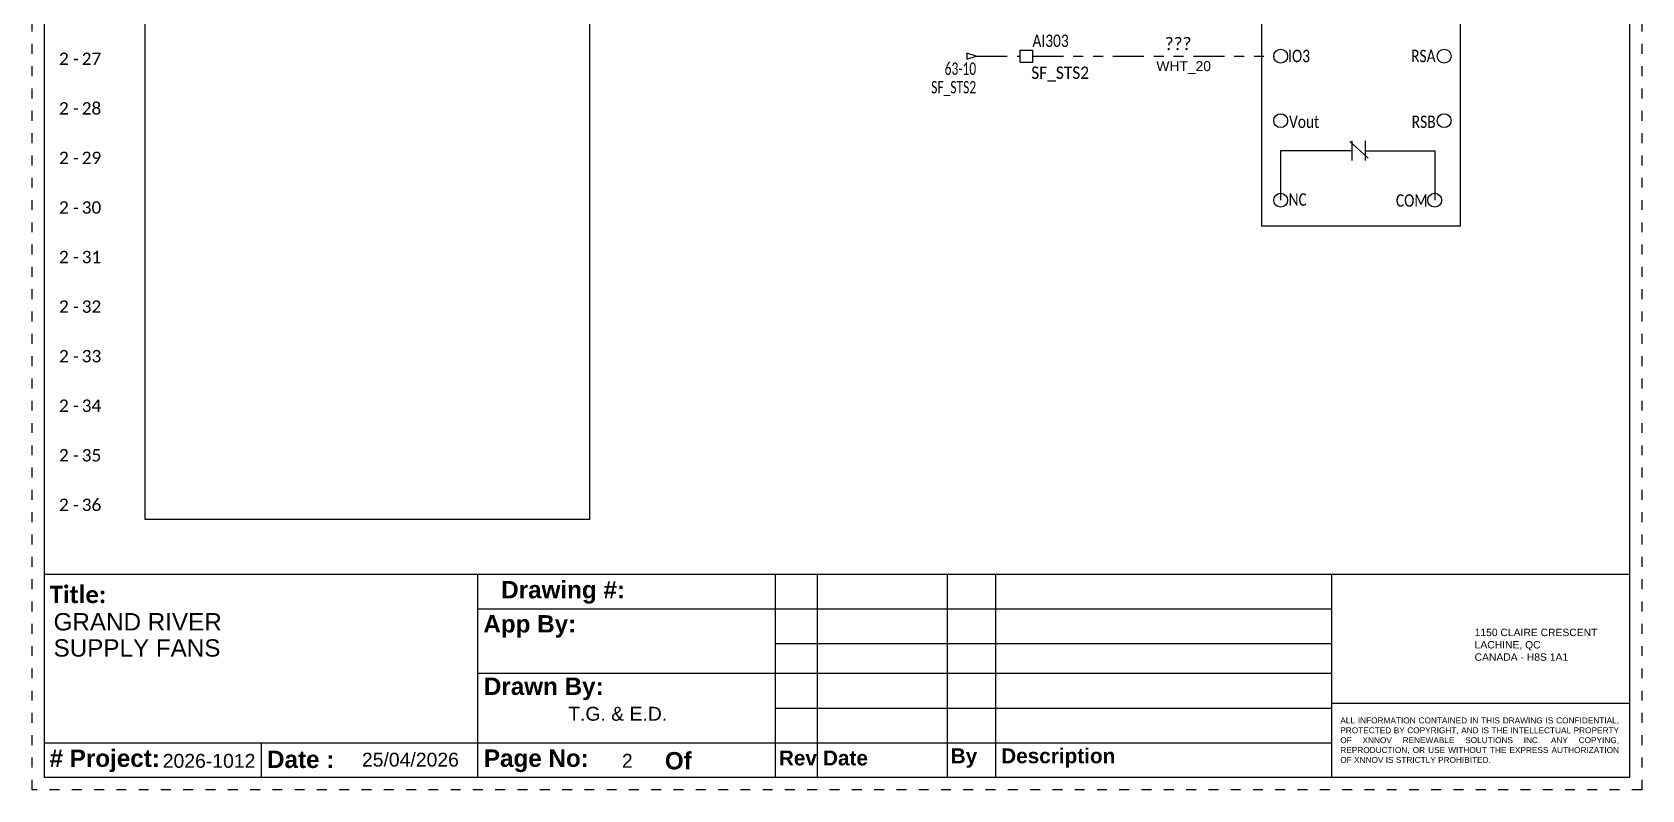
# Model space of a CAD drawing. Header units: inches. Extents: x -0.1 to 16.1, y -0.1 to 21.1.
# Drawn here: x -0.13 to 16.12, y -0.13 to 7.52 of the extents above; entities that cross this region are included whole.
import ezdxf
from ezdxf.enums import TextEntityAlignment as Align

# ---------------------------------------------------------------- set-up
doc = ezdxf.new("R2010")
doc.units = ezdxf.units.IN
doc.header["$MEASUREMENT"] = 0
doc.linetypes.add('DOT2', pattern=[0.125, 0, -0.125])
doc.linetypes.add('PHANTOM2', pattern=[1.25, 0.625, -0.125, 0.125, -0.125, 0.125, -0.125])
for name, color, linetype in [('BLU_18', 5, 'Continuous'), ('DESC', 7, 'Continuous'), ('LOC', 8, 'Continuous'), ('MISC', 7, 'Continuous'), ('SYMS', 7, 'Continuous'), ('TAGS', 150, 'Continuous'), ('TERMS', 123, 'Continuous'), ('WHT_20', 7, 'Continuous'), ('WIRENO', 72, 'Continuous'), ('XREF', 7, 'Continuous')]:
    doc.layers.add(name, color=color, linetype=linetype)
doc.layers.add('TITLEBLOCK_FRAME', color=7, linetype='DOT2', plot=False)
doc.styles.get("Standard").update_dxf_attribs({"font": 'arial.ttf'})
doc.styles.add('TB_BODY', font='arial.ttf')
doc.styles.add('TB_TITLE', font='ariblk.ttf')
doc.styles.add('WD', font='calibri.ttf')

# ---------------------------------------------------------------- blocks, each defined once
blk = doc.blocks.new('*U12')
blk.add_circle((0, 0), 0.0699)
blk = doc.blocks.new('*U13')
at = {"color": 0, "linetype": 'ByBlock', "lineweight": -2, "transparency": 16777216}
for p in [(0, 2.6), (0, 1.95), (0, 1.3), (0, 0.65), (0, 0)]:
    blk.add_blockref('*U12', p, dxfattribs=at)
blk = doc.blocks.new('*U14')
blk.add_circle((0, 0), 0.0699)
blk = doc.blocks.new('*U15')
at = {"color": 0, "linetype": 'ByBlock', "lineweight": -2, "transparency": 16777216}
for p in [(0, 2.6), (0, 1.95), (0, 1.3), (0, 0.65), (0, 0)]:
    blk.add_blockref('*U14', p, dxfattribs=at)
blk = doc.blocks.new('HMO1_SUPP_FAN')
for p, q in [((0.25, 1.75), (-0.68, 1.75)), ((0.25, 0.75), (-0.68, 0.75)), ((-1, 0), (1, 0))]:
    blk.add_line(p, q)
at = {"ltscale": 0.5}
for p, q in [((0.366, 1.461), (0.25, 1.75)), ((0.25, 1.25), (-0.68, 1.25)), ((0.372, 1.035), (0.25, 0.75)), ((0.628, 1.035), (0.75, 0.75)), ((0.75, 0.75), (0.75, 0.25)), ((0.75, 0.25), (-0.68, 0.25)), ((-0.112, -3.078), (0.072, -3.246)), ((-0.089, -3.27), (-0.089, -3.07)), ((0.046, -3.27), (0.046, -3.07)), ((0.046, -3.17), (0.744, -3.17)), ((0.744, -3.17), (0.744, -3.67))]:
    blk.add_line(p, q, dxfattribs=at)
blk.add_lwpolyline([(-1, 2), (1, 2), (1, -3.932), (-1, -3.932)], close=True)
blk.add_lwpolyline([(-0.089, -3.17), (-0.814, -3.17), (-0.811, -3.67)], dxfattribs=at)
for centre, radius in [((-0.75, 1.75), 0.0699), ((0.5, 1.25), 0.25), ((-0.75, 1.25), 0.0699), ((-0.75, 0.75), 0.0699), ((-0.75, 0.25), 0.0699), ((-0.811, -3.67), 0.0699), ((0.744, -3.67), 0.0699)]:
    blk.add_circle(centre, radius)
for name, p in [('*U15', (-0.811, -2.867)), ('*U13', (0.84, -2.867))]:
    blk.add_blockref(name, p)
at = {"insert": (0.5, 1.25), "char_height": 0.1, "attachment_point": 5}
blk.add_mtext_dynamic_manual_height_columns('MTR', width=1, gutter_width=0.5, heights=[-0.1], dxfattribs=at)
at = {"style": 'WD'}
for tag, p in [('CAT', (0, 1.896)), ('XREF', (2.147, 0.09))]:
    blk.add_attdef(tag, text='', height=0.125, dxfattribs=at).set_placement(p, align=Align.MIDDLE)
for tag, flags, p in [('FAMILY', 9, (0.567, 1.834)), ('INST', 1, (1.307, 1.864)), ('ASSYCODE', 9, (0.567, 1.659))]:
    blk.add_attdef(tag, text='', height=0.125, dxfattribs=dict(at, flags=flags)).set_placement(p, align=Align.CENTER)
for tag, p in [('LOC', (1.125, 1.926)), ('TAG1', (1.125, 1.763)), ('TERM01', (-0.634, 1.625)), ('DESC1', (1.125, 1.597)), ('DESC2', (1.125, 1.422)), ('RATING1', (1.125, 1.422)), ('DESC3', (1.125, 1.247)), ('TERM02', (-0.634, 1.125)), ('TERM03', (-0.634, 0.625)), ('TERM04', (-0.634, 0.125))]:
    blk.add_attdef(tag, text='', height=0.125, dxfattribs=at).set_placement(p, align=Align.MIDDLE_LEFT)
at = {"style": 'WD', "flags": 1}
for tag, p, height in [('X4TERM01', (-0.82, 1.75), 0.0125), ('X4TERM02', (-0.82, 1.25), 0.0125), ('X4TERM03', (-0.82, 0.75), 0.0125), ('X4TERM04', (-0.82, 0.25), 0.0125), ('X4TERM18', (-0.875, -0.275), 0.005), ('X1TERM23', (0.875, -0.277), 0.005), ('X4TERM19', (-0.875, -0.923), 0.005), ('X1TERM24', (0.874, -0.919), 0.005), ('X4TERM20', (-0.874, -1.566), 0.005), ('X1TERM25', (0.876, -1.571), 0.005), ('X4TERM21', (-0.873, -2.212), 0.005), ('X1TERM26', (0.874, -2.218), 0.005), ('X4TERM22', (-0.871, -2.878), 0.005), ('X1TERM27', (0.873, -2.869), 0.005), ('X4TERM29', (-0.873, -3.674), 0.005), ('X1TERM28', (0.777, -3.671), 0.005)]:
    blk.add_attdef(tag, p, '', height=height, dxfattribs=at)
at = {"style": 'WD'}
for tag, p in [('X4TERMDESC01', (-0.627, 1.625)), ('X4TERMDESC02', (-0.627, 1.125)), ('X4TERMDESC03', (-0.627, 0.625)), ('X4TERMDESC04', (-0.627, 0.062))]:
    blk.add_attdef(tag, text='', height=0.125, dxfattribs=at).set_placement(p, align=Align.TOP_LEFT)
at = {"style": 'WD', "flags": 1}
blk.add_attdef('MFG', text='', height=0.125, dxfattribs=at).set_placement((0.337, 1.721), align=Align.MIDDLE)
for tag, p in [('RATING2', (1.125, 1.247)), ('RATING3', (1.125, 1.047)), ('RATING4', (1.125, 0.859)), ('RATING5', (1.125, 0.672)), ('RATING6', (1.125, 0.484)), ('RATING7', (1.125, 0.297)), ('RATING8', (1.125, 0.109)), ('RATING9', (1.125, -0.078)), ('RATING10', (1.125, -0.266)), ('RATING11', (1.125, -0.453)), ('RATING12', (1.125, -0.641))]:
    blk.add_attdef(tag, text='', height=0.125, dxfattribs=at).set_placement(p, align=Align.MIDDLE_LEFT)
at = {"style": 'WD', "width": 0.8}
for tag, p in [('TERM18', (-0.711, -0.218)), ('TERM19', (-0.726, -0.849)), ('TERM20', (-0.736, -1.493)), ('TERM21', (-0.736, -2.152)), ('TERM22', (-0.726, -2.816))]:
    blk.add_attdef(tag, text='', height=0.125, dxfattribs=at).set_placement(p, align=Align.TOP_LEFT)
for tag, p in [('TERM23', (0.754, -0.218)), ('TERM24', (0.754, -0.849)), ('TERM25', (0.755, -1.493)), ('TERM26', (0.753, -2.152)), ('TERM27', (0.752, -2.816)), ('TERM28', (0.672, -3.61))]:
    blk.add_attdef(tag, text='', height=0.125, dxfattribs=at).set_placement(p, align=Align.TOP_RIGHT)
blk.add_attdef('TERM29', text='', height=0.125, dxfattribs=at).set_placement((-0.731, -3.663), align=Align.MIDDLE_LEFT)
blk = doc.blocks.new('WD_WNH')
at = {"linetype": 'Continuous', "style": 'WD'}
blk.add_attdef('WIRENO', text='', height=0.125, dxfattribs=at).set_placement((0, 0.062), align=Align.CENTER)
at = {"style": 'WD', "flags": 1}
for tag, p in [('W01USER', (0, 0.078)), ('W02USER', (0, 0.07)), ('W03USER', (0, 0.062)), ('W04USER', (0, 0.055)), ('W05USER', (0, 0.047)), ('W06USER', (0, 0.039)), ('W07USER', (0, 0.031)), ('W08USER', (0, 0.023)), ('W09USER', (0, 0.016)), ('W10USER', (0, 0.008))]:
    blk.add_attdef(tag, text='', height=0.005, dxfattribs=at).set_placement(p, align=Align.CENTER)
blk = doc.blocks.new('HA1D3')
blk.add_lwpolyline([(-0.094, 0), (-0.094, -0.031), (0, 0), (-0.094, 0.031), (-0.094, 0)])
at = {"style": 'WD', "width": 0.8, "flags": 8}
blk.add_attdef('WIRENO', text='', height=0.125, dxfattribs=at).set_placement((0, 0.094), align=Align.RIGHT)
at = {"style": 'WD', "flags": 1}
blk.add_attdef('SIGCODE', text='', height=0.01, dxfattribs=at).set_placement((-0.02, 0.047), align=Align.RIGHT)
blk.add_attdef('X1TERM01', (0, 0), '', height=0.01, dxfattribs=at)
at = {"style": 'WD', "width": 0.7}
for tag, p in [('XREF', (0, -0.188)), ('DESC1', (0, -0.375))]:
    blk.add_attdef(tag, text='', height=0.125, dxfattribs=at).set_placement(p, align=Align.RIGHT)
blk = doc.blocks.new('HT0001')
for p, q in [((-0.062, 0.062), (0.062, 0.062)), ((-0.062, -0.062), (-0.062, 0.062)), ((0.062, 0.062), (0.062, -0.062)), ((0.062, -0.062), (-0.062, -0.062))]:
    blk.add_line(p, q)
at = {"style": 'WD'}
for tag, p, width in [('INST', (0.062, 0.42), 0.7), ('LOC', (0.062, 0.25), 0.7), ('DESC1', (0.05, -0.385), 0.8)]:
    blk.add_attdef(tag, p, '', height=0.125, dxfattribs=dict(at, width=width))
at = {"linetype": 'Continuous', "style": 'WD'}
for tag, p, height, width, flags in [('TERM01', (0.062, 0.094), 0.125, 0.8, 8), ('TAGSTRIP', (0.05, -0.229), 0.125, 0.9, 8), ('CAT', (0.213, -0.406), 0.109, 0.8, 1), ('DESC2', (0.05, -0.541), 0.125, 0.8, 8), ('DESC3', (0.05, -0.698), 0.125, 0.8, 8)]:
    blk.add_attdef(tag, p, '', height=height, dxfattribs=dict(at, width=width, flags=flags))
at = {"style": 'WD', "flags": 1}
for tag, p, height in [('X4TERM01', (-0.062, 0), 0.0125), ('X4TERMDESC01', (-0.055, -0.023), 0.025), ('X2TERMDESC01', (-0.006, 0.029), 0.025), ('X2TERM01', (0, 0.062), 0.0125), ('STRIPSEQ', (0, 0), 0.00125), ('X2PIN01', (0.033, 0.084), 0.0125), ('X1TERMDESC01', (0.039, 0.007), 0.025), ('X1TERM01', (0.062, 0), 0.0125), ('X1PIN01', (0.087, 0.016), 0.0125), ('X4PIN01', (-0.114, -0.038), 0.0125), ('LINKTERM', (0, -0.002), 0.00125), ('X8TERMDESC01', (0, -0.054), 0.025), ('X8TERM01', (0, -0.062), 0.0125), ('X8PIN01', (0.026, -0.096), 0.0125)]:
    blk.add_attdef(tag, p, '', height=height, dxfattribs=at)
at = {"linetype": 'Continuous', "style": 'WD', "width": 0.8, "flags": 1}
blk.add_attdef('MFG', text='', height=0.109, dxfattribs=at).set_placement((0.088, -0.406), align=Align.RIGHT)
at = {"style": 'WD', "width": 0.7, "flags": 1}
blk.add_attdef('ASSYCODE', (0.062, -0.281), '', height=0.01, dxfattribs=at)
blk = doc.blocks.new('*U20')
at = {"color": 5}
for p, q in [((0, 0), (0, 21)), ((16, 21), (16, 0)), ((0, 2.05), (16, 2.05)), ((4.372, 2.05), (4.372, 0)), ((7.376, 2.05), (7.376, 0)), ((7.8, 2.05), (7.8, 0)), ((9.113, 2.05), (9.113, 0)), ((9.599, 2.05), (9.599, 0)), ((9.599, 2.05), (9.599, 0)), ((12.992, 2.05), (12.992, 0)), ((4.372, 1.7), (12.992, 1.7)), ((7.376, 1.35), (12.992, 1.35)), ((4.372, 1.05), (12.992, 1.05)), ((7.376, 0.7), (12.992, 0.7)), ((12.992, 0.75), (16, 0.75)), ((0, 0.35), (12.992, 0.35)), ((2.186, 0.35), (2.186, 0)), ((16, 0), (0, 0))]:
    blk.add_line(p, q, dxfattribs=at)
at = {"layer": 'TITLEBLOCK_FRAME'}
blk.add_lwpolyline([(-0.125, 21.125), (16.125, 21.125), (16.125, -0.125), (-0.125, -0.125)], close=True, dxfattribs=at)
blk.add_lwpolyline([(-0.125, 21.125), (16.125, 21.125), (16.125, -0.125), (-0.125, -0.125)], close=True, dxfattribs=at)
at = {"color": 7, "style": 'TB_TITLE'}
for s, width, gutter_width, heights, insert, char_height, attachment_point in [('\\pxi-3,l4,t4;{\\fArial|b1|i0|c0|p34;Drawing #:}', 2.99404, 4.083, [-0.229], (4.435, 1.867), 0.175, 4), ('{\\fCalibri|b1|i0|c0|p34;Title:}', 4.49877, 1.75, [-0.19], (0.052, 1.933), 0.175, 1), ('{\\fArial|b1|i0|c0|p34;App By:}', 4.49661, 1.749, [-0.226], (4.43, 1.523), 0.175, 4), ('{\\fArial|b1|i0|c0|p34;Drawn By:}', 2.16756, 1.749, [0.131], (4.435, 0.893), 0.175, 4), ('{\\fArial|b1|i0|c0|p34;# Project:}', 1.25184, 1.749, [-0.229], (0.05, 0.167), 0.175, 4), ('{\\fArial|b1|i0|c0|p34;Date :}', 2.18747, 1.749, [-0.178], (2.246, 0.181), 0.175, 4), ('{\\fArial|b1|i0|c0|p34;Page No:}', 4.49661, 1.749, [-0.226], (4.435, 0.167), 0.175, 4), ('{\\fArial|b1|i0|c0|p34;Of}', 4.49661, 1.749, [-0.181], (6.262, 0.167), 0.175, 4), ('{\\fArial|b1|i0|c0|p34;Rev}', 0.34979, 1.749, [-0.152], (7.413, 0.195), 0.15, 4), ('{\\fArial|b1|i0|c0|p34; Date}', 0.58778, 1.749, [-0.152], (7.8, 0.195), 0.15, 4), ('{\\fArial|b1|i0|c0|p34;By}', 0.36928, 1.749, [-0.194], (9.148, 0.195), 0.15, 4), ('{\\fArial|b1|i0|c0|p34; Description}', 1.60793, 1.749, [-0.191], (9.599, 0.195), 0.15, 4)]:
    blk.add_mtext_dynamic_manual_height_columns(s, width=width, gutter_width=gutter_width, heights=heights, dxfattribs=dict(at, insert=insert, char_height=char_height, attachment_point=attachment_point))
at = {"style": 'TB_BODY'}
for s, width, gutter_width, heights, insert, char_height, attachment_point in [('1150 CLAIRE CRESCENT\\PLACHINE, QC \\PCANADA - H8S 1A1', 1.56147, 0.995, [-0.329], (14.437, 1.5), 0.07464, 1), ('\\pxqj;ALL INFORMATION CONTAINED IN THIS DRAWING IS CONFIDENTIAL, PROTECTED BY COPYRIGHT, AND IS THE INTELLECTUAL PROPERTY OF XNNOV RENEWABLE SOLUTIONS INC. ANY COPYING, REPRODUCTION, OR USE WITHOUT THE EXPRESS AUTHORIZATION OF XNNOV IS STRICTLY PROHIBITED.', 2.80577, 0.597, [-0.464], (13.081, 0.375), 0.059714, 4)]:
    blk.add_mtext_dynamic_manual_height_columns(s, width=width, gutter_width=gutter_width, heights=heights, dxfattribs=dict(at, insert=insert, char_height=char_height, attachment_point=attachment_point))
at = {"color": 7, "style": 'TB_BODY', "flags": 4}
for tag, p in [('N5', (7.597, 1.925)), ('N4', (7.597, 1.575)), ('N3', (7.597, 1.225)), ('N2', (7.597, 0.925)), ('N1', (7.597, 0.575)), ('PAGENO', (5.883, 0.167)), ('SHEETMAX', (6.824, 0.157))]:
    blk.add_attdef(tag, text='', height=0.14, dxfattribs=at).set_placement(p, align=Align.MIDDLE_CENTER)
for tag, height, p in [('DATE5', 0.14, (7.854, 1.925)), ('PAR5', 0.14, (9.104, 1.925)), ('DESCRIPTION5', 0.14, (9.661, 1.925)), ('TITLE1', 0.175, (0.091, 1.57)), ('DATE4', 0.14, (7.854, 1.575)), ('PAR4', 0.14, (9.104, 1.575)), ('DESCRIPTION4', 0.14, (9.661, 1.575)), ('TITLE2', 0.175, (0.091, 1.306)), ('AP.PAR', 0.14, (5.526, 1.365)), ('DATE3', 0.14, (7.854, 1.225)), ('PAR3', 0.14, (9.104, 1.225)), ('DESCRIPTION3', 0.14, (9.661, 1.225)), ('TITLE3', 0.175, (0.091, 1.041)), ('DATE2', 0.14, (7.854, 0.925)), ('PAR2', 0.14, (9.104, 0.925)), ('DESCRIPTION2', 0.14, (9.661, 0.925)), ('DESS.PAR', 0.14, (5.286, 0.642)), ('DATE1', 0.14, (7.854, 0.575)), ('PAR1', 0.14, (9.109, 0.575)), ('DESCRIPTION1', 0.14, (9.645, 0.575)), ('PRJCT', 0.14, (1.193, 0.167)), ('DATE', 0.14, (3.204, 0.179))]:
    blk.add_attdef(tag, text='', height=height, dxfattribs=at).set_placement(p, align=Align.MIDDLE_LEFT)

msp = doc.modelspace()

# ---------------------------------------------------------------- linework, layer by layer
at = {"color": 8, "ltscale": 0.5}
msp.add_lwpolyline([(1.011, 20.909), (5.497, 20.909), (5.503, 2.603), (1.017, 2.603)], close=True, dxfattribs=at)
at = {"layer": 'BLU_18', "linetype": 'PHANTOM2', "ltscale": 0.5}
msp.add_line((9.405, 7.276), (9.848, 7.276), dxfattribs=at)
at = {"layer": 'WHT_20', "linetype": 'PHANTOM2', "ltscale": 0.5}
msp.add_line((9.973, 7.276), (12.417, 7.276), dxfattribs=at)

# ---------------------------------------------------------------- block references
at = {"ltscale": 0.5}
ref = msp.add_blockref('*U20', (0, 0), dxfattribs=at)
ref.add_attrib('PRJCT', '2026-1012', dxfattribs={"color": 7, "height": 0.14, "style": 'TB_BODY'}).set_placement((1.193, 0.167), align=Align.MIDDLE_LEFT)
ref.add_attrib('PAGENO', '2', dxfattribs={"color": 7, "height": 0.14, "style": 'TB_BODY'}).set_placement((5.883, 0.167), align=Align.MIDDLE_CENTER)
ref.add_attrib('DATE', '25/04/2026', dxfattribs={"color": 7, "height": 0.14, "style": 'TB_BODY'}).set_placement((3.204, 0.179), align=Align.MIDDLE_LEFT)
ref.add_attrib('DESS.PAR', 'T.G. & E.D.', dxfattribs={"color": 7, "height": 0.14, "style": 'TB_BODY'}).set_placement((5.286, 0.642), align=Align.MIDDLE_LEFT)
ref.add_attrib('TITLE1', 'GRAND RIVER', dxfattribs={"color": 7, "height": 0.175, "style": 'TB_BODY'}).set_placement((0.091, 1.57), align=Align.MIDDLE_LEFT)
ref.add_attrib('TITLE2', 'SUPPLY FANS', dxfattribs={"color": 7, "height": 0.175, "style": 'TB_BODY'}).set_placement((0.091, 1.306), align=Align.MIDDLE_LEFT)
at = {"layer": 'SYMS', "ltscale": 0.5}
ref = msp.add_blockref('HMO1_SUPP_FAN', (13.29, 9.493), dxfattribs=at)
ref.add_attrib('DESC1', 'SUPPLY', dxfattribs={"layer": 'DESC', "height": 0.125, "style": 'WD'}).set_placement((14.415, 11.09), align=Align.MIDDLE_LEFT)
ref.add_attrib('LOC', 'AHU', dxfattribs={"layer": 'LOC', "height": 0.125, "style": 'WD'}).set_placement((14.415, 11.419), align=Align.MIDDLE_LEFT)
ref.add_attrib('CAT', 'R3G560-PC08-T1', dxfattribs={"layer": 'MISC', "height": 0.125, "style": 'WD'}).set_placement((13.29, 11.389), align=Align.MIDDLE)
ref.add_attrib('TAG1', 'SUPP-FAN2', dxfattribs={"layer": 'TAGS', "height": 0.125, "style": 'WD'}).set_placement((14.415, 11.256), align=Align.MIDDLE_LEFT)
ref.add_attrib('TERM01', 'L1', dxfattribs={"layer": 'TERMS', "height": 0.125, "style": 'WD'}).set_placement((12.656, 11.118), align=Align.MIDDLE_LEFT)
ref.add_attrib('TERM02', 'L2', dxfattribs={"layer": 'TERMS', "height": 0.125, "style": 'WD'}).set_placement((12.656, 10.618), align=Align.MIDDLE_LEFT)
ref.add_attrib('TERM03', 'L3', dxfattribs={"layer": 'TERMS', "height": 0.125, "style": 'WD'}).set_placement((12.656, 10.118), align=Align.MIDDLE_LEFT)
ref.add_attrib('TERM04', 'PE', dxfattribs={"layer": 'TERMS', "height": 0.125, "style": 'WD'}).set_placement((12.656, 9.618), align=Align.MIDDLE_LEFT)
ref.add_attrib('DESC2', 'CENTRIFUGAL FAN', dxfattribs={"layer": 'DESC', "height": 0.125, "style": 'WD'}).set_placement((14.415, 10.915), align=Align.MIDDLE_LEFT)
ref.add_attrib('TERM18', 'GND', dxfattribs={"layer": 'TERMS', "height": 0.125, "style": 'WD', "width": 0.8}).set_placement((12.58, 9.274), align=Align.TOP_LEFT)
ref.add_attrib('TERM19', 'IO1', dxfattribs={"layer": 'TERMS', "height": 0.125, "style": 'WD', "width": 0.8}).set_placement((12.564, 8.644), align=Align.TOP_LEFT)
ref.add_attrib('TERM20', 'IO2', dxfattribs={"layer": 'TERMS', "height": 0.125, "style": 'WD', "width": 0.8}).set_placement((12.554, 8), align=Align.TOP_LEFT)
ref.add_attrib('TERM21', 'IO3', dxfattribs={"layer": 'TERMS', "height": 0.125, "style": 'WD', "width": 0.8}).set_placement((12.554, 7.341), align=Align.TOP_LEFT)
ref.add_attrib('TERM22', 'Vout', dxfattribs={"layer": 'TERMS', "height": 0.125, "style": 'WD', "width": 0.8}).set_placement((12.564, 6.677), align=Align.TOP_LEFT)
ref.add_attrib('TERM23', 'GND', dxfattribs={"layer": 'TERMS', "height": 0.125, "style": 'WD', "width": 0.8}).set_placement((14.044, 9.274), align=Align.TOP_RIGHT)
ref.add_attrib('TERM24', 'RSA', dxfattribs={"layer": 'TERMS', "height": 0.125, "style": 'WD', "width": 0.8}).set_placement((14.044, 8.644), align=Align.TOP_RIGHT)
ref.add_attrib('TERM25', 'RSB', dxfattribs={"layer": 'TERMS', "height": 0.125, "style": 'WD', "width": 0.8}).set_placement((14.045, 8), align=Align.TOP_RIGHT)
ref.add_attrib('TERM26', 'RSA', dxfattribs={"layer": 'TERMS', "height": 0.125, "style": 'WD', "width": 0.8}).set_placement((14.043, 7.341), align=Align.TOP_RIGHT)
ref.add_attrib('TERM27', 'RSB', dxfattribs={"layer": 'TERMS', "height": 0.125, "style": 'WD', "width": 0.8}).set_placement((14.043, 6.677), align=Align.TOP_RIGHT)
ref.add_attrib('TERM28', 'COM', dxfattribs={"layer": 'TERMS', "height": 0.125, "style": 'WD', "width": 0.8}).set_placement((13.962, 5.883), align=Align.TOP_RIGHT)
ref.add_attrib('TERM29', 'NC', dxfattribs={"layer": 'TERMS', "height": 0.125, "style": 'WD', "width": 0.8}).set_placement((12.559, 5.83), align=Align.MIDDLE_LEFT)
ref = msp.add_blockref('HT0001', (9.911, 7.276), dxfattribs=at)
ref.add_attrib('TERM01', 'AI303', (9.973, 7.369), dxfattribs={"layer": 'TERMS', "linetype": 'Continuous', "height": 0.125, "style": 'WD', "width": 0.8, "flags": 8})
ref.add_attrib('TAGSTRIP', 'SF_STS2', (9.961, 7.047), dxfattribs={"layer": 'TAGS', "linetype": 'Continuous', "height": 0.125, "style": 'WD', "width": 0.9, "flags": 8})
ref = msp.add_blockref('HA1D3', (9.405, 7.276), dxfattribs=at)
ref.add_attrib('DESC1', 'SF_STS2', dxfattribs={"layer": 'DESC', "height": 0.125, "style": 'WD', "width": 0.7}).set_placement((9.405, 6.901), align=Align.RIGHT)
ref.add_attrib('XREF', '63-10', dxfattribs={"layer": 'XREF', "height": 0.125, "style": 'WD', "width": 0.7}).set_placement((9.405, 7.088), align=Align.RIGHT)
at = {"layer": 'WIRENO'}
ref = msp.add_blockref('WD_WNH', (11.444, 7.276), dxfattribs=at)
ref.add_attrib('WIRENO', '???', dxfattribs={"linetype": 'Continuous', "height": 0.125, "style": 'WD'}).set_placement((11.444, 7.338), align=Align.CENTER)

# ---------------------------------------------------------------- texts
at = {"ltscale": 0.5, "style": 'WD'}
for p in [(0.244, 7.25), (0.244, 6.75), (0.244, 6.25), (0.244, 5.75), (0.244, 5.25), (0.244, 4.75), (0.244, 4.25), (0.244, 3.75), (0.244, 3.25), (0.244, 2.75)]:
    msp.add_text('2', height=0.125, dxfattribs=at).set_placement(p, align=Align.MIDDLE_RIGHT)
for s, p in [('27', (0.375, 7.25)), ('28', (0.375, 6.75)), ('29', (0.375, 6.25)), ('30', (0.375, 5.75)), ('31', (0.375, 5.25)), ('32', (0.375, 4.75)), ('33', (0.375, 4.25)), ('34', (0.375, 3.75)), ('35', (0.375, 3.25)), ('36', (0.375, 2.75))]:
    msp.add_text(s, height=0.125, dxfattribs=at).set_placement(p, align=Align.MIDDLE_LEFT)
for p in [(0.316, 7.25), (0.316, 6.75), (0.316, 6.25), (0.316, 5.75), (0.316, 5.25), (0.316, 4.75), (0.316, 4.25), (0.316, 3.75), (0.316, 3.25), (0.316, 2.75)]:
    msp.add_text('-', height=0.125, dxfattribs=at).set_placement(p, align=Align.MIDDLE)
at = {"layer": 'MISC', "insert": (11.5, 7.226), "char_height": 0.1, "attachment_point": 2}
msp.add_mtext('\\W1.00;WHT_20', dxfattribs=at)

doc.saveas('drawing.dxf')
